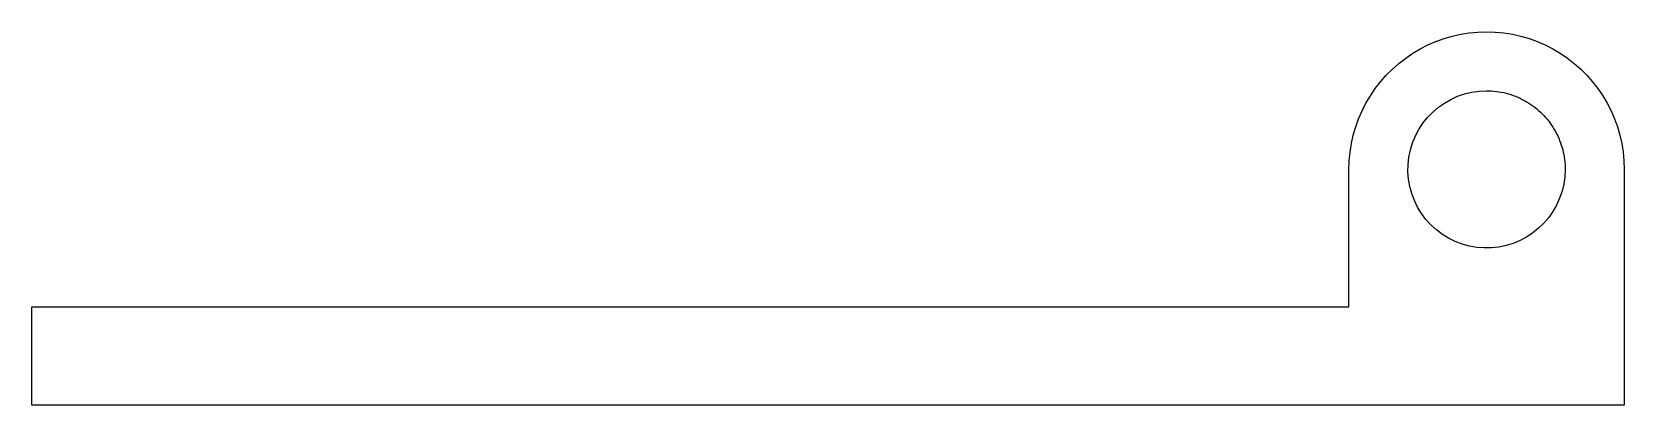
# Model space of a CAD drawing. Header units: metres. Extents: x -53 to 28, y 0 to 19.
import ezdxf

# ---------------------------------------------------------------- set-up
doc = ezdxf.new("R2010")
doc.units = ezdxf.units.M

msp = doc.modelspace()

# ---------------------------------------------------------------- linework, layer by layer
for points in [[(14, 12), (14.014, 12.44), (14.055, 12.877), (14.124, 13.312), (14.22, 13.741), (14.343, 14.163), (14.492, 14.577), (14.666, 14.98), (14.866, 15.372), (15.09, 15.751), (15.337, 16.114), (15.606, 16.462), (15.897, 16.792), (16.208, 17.103), (16.538, 17.394), (16.886, 17.663), (17.249, 17.91), (17.628, 18.134), (18.02, 18.334), (18.423, 18.508), (18.837, 18.657), (19.259, 18.78), (19.688, 18.876), (20.123, 18.945), (20.56, 18.986), (21, 19), (21.44, 18.986), (21.877, 18.945), (22.312, 18.876), (22.741, 18.78), (23.163, 18.657), (23.577, 18.508), (23.98, 18.334), (24.372, 18.134), (24.751, 17.91), (25.114, 17.663), (25.462, 17.394), (25.792, 17.103), (26.103, 16.792), (26.394, 16.462), (26.663, 16.114), (26.91, 15.751), (27.134, 15.372), (27.334, 14.98), (27.508, 14.577), (27.657, 14.163), (27.78, 13.741), (27.876, 13.312), (27.945, 12.877), (27.986, 12.44), (28, 12)], [(25, 12), (24.982, 11.624), (24.929, 11.25), (24.841, 10.884), (24.719, 10.528), (24.564, 10.184), (24.377, 9.857), (24.161, 9.548), (23.916, 9.262), (23.645, 9), (23.351, 8.764), (23.036, 8.557), (22.703, 8.381), (22.355, 8.236), (21.995, 8.126), (21.626, 8.049), (21.251, 8.008), (20.874, 8.002), (20.499, 8.032), (20.127, 8.096), (19.764, 8.196), (19.411, 8.329), (19.073, 8.495), (18.752, 8.692), (18.45, 8.918), (18.172, 9.172), (17.918, 9.45), (17.692, 9.752), (17.495, 10.073), (17.329, 10.411), (17.196, 10.764), (17.096, 11.127), (17.032, 11.499), (17.002, 11.874), (17.008, 12.251), (17.049, 12.626), (17.126, 12.995), (17.236, 13.355), (17.381, 13.703), (17.557, 14.036), (17.764, 14.351), (18, 14.645), (18.262, 14.916), (18.548, 15.161), (18.857, 15.377), (19.184, 15.564), (19.528, 15.719), (19.884, 15.841), (20.25, 15.929), (20.624, 15.982), (21, 16)], [(21, 16), (21.126, 15.998), (21.251, 15.992), (21.376, 15.982), (21.501, 15.968), (21.626, 15.951), (21.75, 15.929), (21.873, 15.904), (21.995, 15.874), (22.116, 15.841), (22.236, 15.804), (22.355, 15.764), (22.472, 15.719), (22.589, 15.671), (22.703, 15.619), (22.816, 15.564), (22.927, 15.505), (23.036, 15.443), (23.143, 15.377), (23.248, 15.308), (23.351, 15.236), (23.452, 15.161), (23.55, 15.082), (23.645, 15), (23.738, 14.916), (23.828, 14.828), (23.916, 14.738), (24, 14.645), (24.082, 14.55), (24.161, 14.452), (24.236, 14.351), (24.308, 14.248), (24.377, 14.143), (24.443, 14.036), (24.505, 13.927), (24.564, 13.816), (24.619, 13.703), (24.671, 13.589), (24.719, 13.472), (24.764, 13.355), (24.804, 13.236), (24.841, 13.116), (24.874, 12.995), (24.904, 12.873), (24.929, 12.75), (24.951, 12.626), (24.968, 12.501), (24.982, 12.376), (24.992, 12.251), (24.998, 12.126), (25, 12)], [(14, 5), (14, 5.14), (14, 5.28), (14, 5.42), (14, 5.56), (14, 5.7), (14, 5.84), (14, 5.98), (14, 6.12), (14, 6.26), (14, 6.4), (14, 6.54), (14, 6.68), (14, 6.82), (14, 6.96), (14, 7.1), (14, 7.24), (14, 7.38), (14, 7.52), (14, 7.66), (14, 7.8), (14, 7.94), (14, 8.08), (14, 8.22), (14, 8.36), (14, 8.5), (14, 8.64), (14, 8.78), (14, 8.92), (14, 9.06), (14, 9.2), (14, 9.34), (14, 9.48), (14, 9.62), (14, 9.76), (14, 9.9), (14, 10.04), (14, 10.18), (14, 10.32), (14, 10.46), (14, 10.6), (14, 10.74), (14, 10.88), (14, 11.02), (14, 11.16), (14, 11.3), (14, 11.44), (14, 11.58), (14, 11.72), (14, 11.86), (14, 12)], [(14, 5), (14, 5.14), (14, 5.28), (14, 5.42), (14, 5.56), (14, 5.7), (14, 5.84), (14, 5.98), (14, 6.12), (14, 6.26), (14, 6.4), (14, 6.54), (14, 6.68), (14, 6.82), (14, 6.96), (14, 7.1), (14, 7.24), (14, 7.38), (14, 7.52), (14, 7.66), (14, 7.8), (14, 7.94), (14, 8.08), (14, 8.22), (14, 8.36), (14, 8.5), (14, 8.64), (14, 8.78), (14, 8.92), (14, 9.06), (14, 9.2), (14, 9.34), (14, 9.48), (14, 9.62), (14, 9.76), (14, 9.9), (14, 10.04), (14, 10.18), (14, 10.32), (14, 10.46), (14, 10.6), (14, 10.74), (14, 10.88), (14, 11.02), (14, 11.16), (14, 11.3), (14, 11.44), (14, 11.58), (14, 11.72), (14, 11.86), (14, 12)], [(28, 12), (28, 11.76), (28, 11.52), (28, 11.28), (28, 11.04), (28, 10.8), (28, 10.56), (28, 10.32), (28, 10.08), (28, 9.84), (28, 9.6), (28, 9.36), (28, 9.12), (28, 8.88), (28, 8.64), (28, 8.4), (28, 8.16), (28, 7.92), (28, 7.68), (28, 7.44), (28, 7.2), (28, 6.96), (28, 6.72), (28, 6.48), (28, 6.24), (28, 6), (28, 5.76), (28, 5.52), (28, 5.28), (28, 5.04), (28, 4.8), (28, 4.56), (28, 4.32), (28, 4.08), (28, 3.84), (28, 3.6), (28, 3.36), (28, 3.12), (28, 2.88), (28, 2.64), (28, 2.4), (28, 2.16), (28, 1.92), (28, 1.68), (28, 1.44), (28, 1.2), (28, 0.96), (28, 0.72), (28, 0.48), (28, 0.24), (28, 0)], [(-53, 0), (-53, 0.1), (-53, 0.2), (-53, 0.3), (-53, 0.4), (-53, 0.5), (-53, 0.6), (-53, 0.7), (-53, 0.8), (-53, 0.9), (-53, 1), (-53, 1.1), (-53, 1.2), (-53, 1.3), (-53, 1.4), (-53, 1.5), (-53, 1.6), (-53, 1.7), (-53, 1.8), (-53, 1.9), (-53, 2), (-53, 2.1), (-53, 2.2), (-53, 2.3), (-53, 2.4), (-53, 2.5), (-53, 2.6), (-53, 2.7), (-53, 2.8), (-53, 2.9), (-53, 3), (-53, 3.1), (-53, 3.2), (-53, 3.3), (-53, 3.4), (-53, 3.5), (-53, 3.6), (-53, 3.7), (-53, 3.8), (-53, 3.9), (-53, 4), (-53, 4.1), (-53, 4.2), (-53, 4.3), (-53, 4.4), (-53, 4.5), (-53, 4.6), (-53, 4.7), (-53, 4.8), (-53, 4.9), (-53, 5)], [(-53, 5), (-51.66, 5), (-50.32, 5), (-48.98, 5), (-47.64, 5), (-46.3, 5), (-44.96, 5), (-43.62, 5), (-42.28, 5), (-40.94, 5), (-39.6, 5), (-38.26, 5), (-36.92, 5), (-35.58, 5), (-34.24, 5), (-32.9, 5), (-31.56, 5), (-30.22, 5), (-28.88, 5), (-27.54, 5), (-26.2, 5), (-24.86, 5), (-23.52, 5), (-22.18, 5), (-20.84, 5), (-19.5, 5), (-18.16, 5), (-16.82, 5), (-15.48, 5), (-14.14, 5), (-12.8, 5), (-11.46, 5), (-10.12, 5), (-8.78, 5), (-7.44, 5), (-6.1, 5), (-4.76, 5), (-3.42, 5), (-2.08, 5), (-0.74, 5), (0.6, 5), (1.94, 5), (3.28, 5), (4.62, 5), (5.96, 5), (7.3, 5), (8.64, 5), (9.98, 5), (11.32, 5), (12.66, 5), (14, 5)], [(-20, 5), (-19.32, 5), (-18.64, 5), (-17.96, 5), (-17.28, 5), (-16.6, 5), (-15.92, 5), (-15.24, 5), (-14.56, 5), (-13.88, 5), (-13.2, 5), (-12.52, 5), (-11.84, 5), (-11.16, 5), (-10.48, 5), (-9.8, 5), (-9.12, 5), (-8.44, 5), (-7.76, 5), (-7.08, 5), (-6.4, 5), (-5.72, 5), (-5.04, 5), (-4.36, 5), (-3.68, 5), (-3, 5), (-2.32, 5), (-1.64, 5), (-0.96, 5), (-0.28, 5), (0.4, 5), (1.08, 5), (1.76, 5), (2.44, 5), (3.12, 5), (3.8, 5), (4.48, 5), (5.16, 5), (5.84, 5), (6.52, 5), (7.2, 5), (7.88, 5), (8.56, 5), (9.24, 5), (9.92, 5), (10.6, 5), (11.28, 5), (11.96, 5), (12.64, 5), (13.32, 5), (14, 5)], [(28, 0), (26.38, 0), (24.76, 0), (23.14, 0), (21.52, 0), (19.9, 0), (18.28, 0), (16.66, 0), (15.04, 0), (13.42, 0), (11.8, 0), (10.18, 0), (8.56, 0), (6.94, 0), (5.32, 0), (3.7, 0), (2.08, 0), (0.46, 0), (-1.16, 0), (-2.78, 0), (-4.4, 0), (-6.02, 0), (-7.64, 0), (-9.26, 0), (-10.88, 0), (-12.5, 0), (-14.12, 0), (-15.74, 0), (-17.36, 0), (-18.98, 0), (-20.6, 0), (-22.22, 0), (-23.84, 0), (-25.46, 0), (-27.08, 0), (-28.7, 0), (-30.32, 0), (-31.94, 0), (-33.56, 0), (-35.18, 0), (-36.8, 0), (-38.42, 0), (-40.04, 0), (-41.66, 0), (-43.28, 0), (-44.9, 0), (-46.52, 0), (-48.14, 0), (-49.76, 0), (-51.38, 0), (-53, 0)]]:
    msp.add_lwpolyline(points)

doc.saveas('drawing.dxf')
